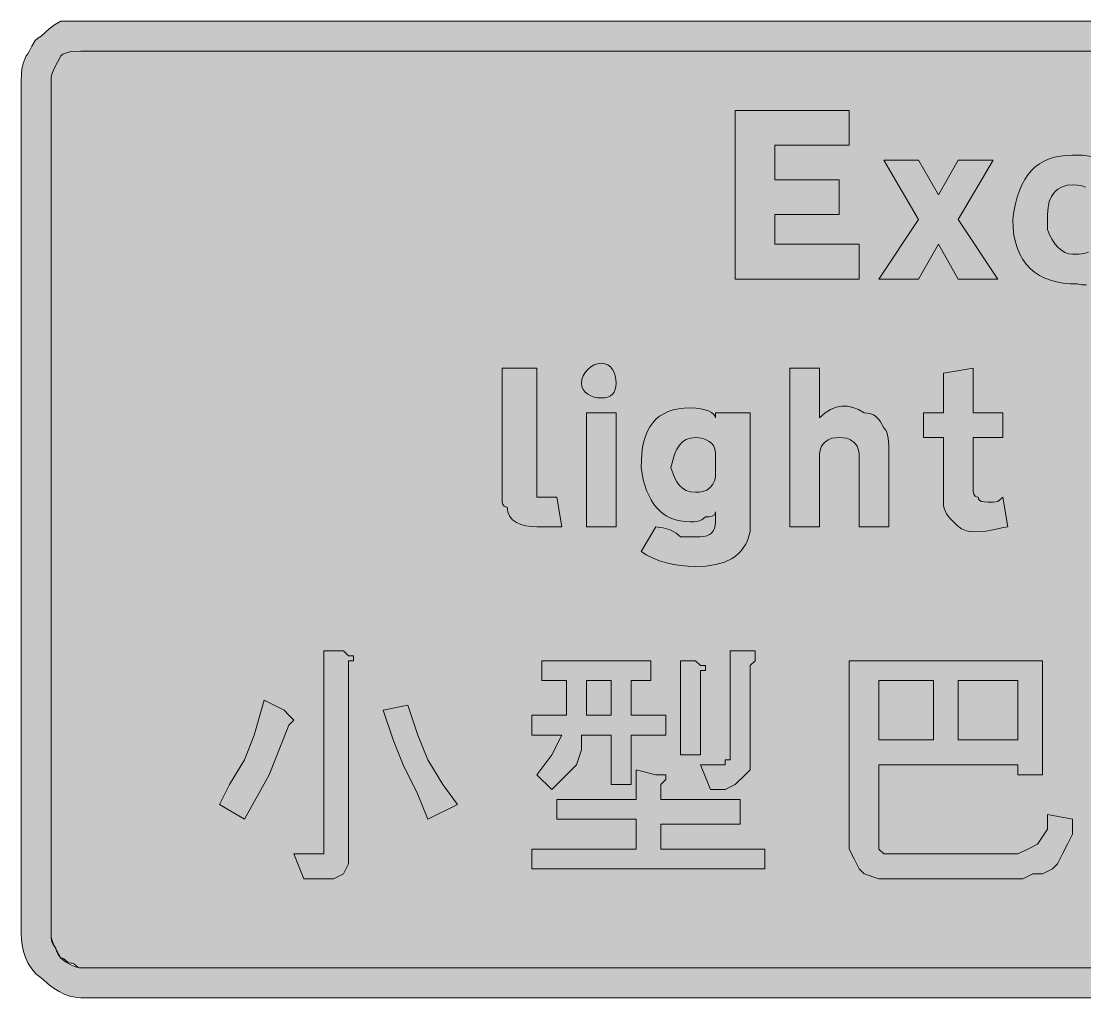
# Model space of a CAD drawing. Header units: metres. Extents: x 19 to 547, y 18 to 255.
# Drawn here: x 18.9 to 276.3, y 18.5 to 254.9 of the extents above; entities that cross this region are included whole.
import ezdxf

# ---------------------------------------------------------------- set-up
doc = ezdxf.new("R2010")
doc.units = ezdxf.units.M
doc.layers.add('FILL_BLACK_000000', color=7, linetype='Continuous', true_color=0x000000)
doc.layers.add('FILL_WHITE_FFFFFF', color=7, linetype='Continuous', true_color=0xffffff)

msp = doc.modelspace()

# ---------------------------------------------------------------- hatches: boundary and pattern name
at = {"layer": 'FILL_BLACK_000000', "true_color": 0x000000}
h = msp.add_hatch(color=7, dxfattribs=at)
h.dxf.hatch_style = 1
h.paths.add_polyline_path([(538.92, 253.98), (540.18, 253.08), (542.13, 251.28), (543.37, 249.93), (544.4, 248.58), (545.23, 247.23), (545.88, 245.88), (546.36, 244.53), (546.69, 243.18), (546.87, 241.83), (546.93, 240.48), (546.93, 34.08), (546.74, 32.47), (546.33, 31.08), (545.92, 29.69), (545.73, 28.08), (544.83, 26.99), (543.93, 25.68), (543.03, 24.37), (542.13, 23.28), (541.13, 22.38), (539.95, 21.52), (538.67, 20.71), (537.33, 19.98), (535.99, 19.37), (534.71, 18.89), (533.53, 18.59), (532.53, 18.48), (33.33, 18.48), (31.98, 18.59), (30.65, 18.89), (29.34, 19.37), (28.08, 19.98), (26.87, 20.71), (25.74, 21.52), (23.73, 23.28), (22.49, 24.29), (21.46, 25.47), (20.63, 26.8), (19.98, 28.23), (19.5, 29.71), (19.17, 31.21), (18.99, 32.68), (18.93, 34.08), (18.93, 240.48), (18.95, 242.09), (19.08, 243.48), (19.44, 244.87), (20.13, 246.48), (20.53, 246.98), (20.86, 247.57), (21.48, 248.88), (22.32, 250.19), (22.94, 250.78), (23.73, 251.28), (25.68, 253.08), (26.94, 253.98), (28.53, 254.88), (33.33, 254.88), (532.53, 254.88), (537.33, 254.88), (538.92, 253.98)])
h.paths.add_polyline_path([(30.93, 247.53), (29.62, 247.17), (29.03, 246.88), (28.53, 246.48), (26.88, 243.48), (26.34, 242.09), (26.18, 241.33), (26.13, 240.48), (26.13, 34.08), (26.18, 33.23), (26.34, 32.47), (26.88, 31.08), (28.53, 28.08), (29.62, 27.2), (30.93, 26.43), (32.24, 25.89), (33.33, 25.68), (532.53, 25.68), (533.62, 25.89), (534.93, 26.43), (536.24, 27.2), (537.33, 28.08), (537.52, 28.96), (537.93, 29.73), (538.53, 30.48), (538.72, 31.38), (539.13, 32.28), (539.54, 33.18), (539.73, 34.08), (539.73, 240.48), (539.68, 241.33), (539.52, 242.09), (538.98, 243.48), (537.33, 246.48), (536.83, 246.88), (536.24, 247.17), (534.93, 247.53), (532.53, 247.68), (33.33, 247.68), (30.93, 247.53)], flags=16)
h = msp.add_hatch(color=7, dxfattribs=at)
h.dxf.hatch_style = 1
h.paths.add_polyline_path([(201.33, 200.88), (221.73, 200.88), (221.73, 192.48), (191.73, 192.48), (191.73, 233.28), (219.33, 233.28), (219.33, 224.88), (201.33, 224.88), (201.33, 216.48), (216.93, 216.48), (216.93, 208.08), (201.33, 208.08), (201.33, 200.88)])
h = msp.add_hatch(color=7, dxfattribs=at)
h.dxf.hatch_style = 1
h.paths.add_polyline_path([(275.82, 222.44), (277.98, 222.18), (278.97, 221.89), (279.91, 221.47), (280.83, 220.87), (281.73, 220.08), (282.58, 219.58), (283.32, 218.97), (284.58, 217.53), (285.61, 215.86), (286.53, 214.08), (279.33, 210.48), (278.88, 211.72), (278.39, 212.75), (277.85, 213.58), (277.23, 214.23), (276.49, 214.71), (275.62, 215.04), (274.57, 215.22), (273.33, 215.28), (272.04, 215.17), (270.87, 214.83), (269.85, 214.27), (268.98, 213.48), (268.28, 212.47), (267.76, 211.23), (267.44, 209.77), (267.33, 208.08), (267.33, 206.88), (267.33, 204.48), (267.83, 203.19), (268.44, 202.02), (269.12, 201), (269.88, 200.13), (270.69, 199.43), (271.55, 198.91), (272.43, 198.59), (273.33, 198.48), (274.92, 198.5), (276.18, 198.63), (277.21, 198.99), (278.13, 199.68), (278.73, 200.58), (279.14, 201.7), (279.33, 203.28), (286.53, 200.88), (285.92, 198.35), (285.49, 197.22), (284.99, 196.17), (284.42, 195.22), (283.79, 194.36), (283.09, 193.6), (282.33, 192.93), (281.51, 192.36), (280.65, 191.89), (279.73, 191.52), (278.77, 191.26), (277.76, 191.1), (276.72, 191.05), (275.64, 191.11), (274.53, 191.28), (272.77, 191.34), (271.1, 191.51), (269.53, 191.79), (268.04, 192.2), (266.66, 192.72), (265.38, 193.37), (264.2, 194.14), (263.13, 195.03), (262.17, 196.05), (261.33, 197.2), (260.61, 198.48), (260.02, 199.89), (259.55, 201.43), (259.21, 203.11), (259, 204.93), (258.93, 206.88), (259.2, 208.83), (259.55, 210.65), (259.98, 212.33), (260.51, 213.87), (261.11, 215.28), (261.8, 216.56), (262.57, 217.71), (263.43, 218.73), (264.37, 219.62), (265.4, 220.39), (266.51, 221.04), (267.71, 221.56), (268.98, 221.97), (270.35, 222.25), (271.8, 222.42), (273.33, 222.48), (275.82, 222.44)])
h = msp.add_hatch(color=7, dxfattribs=at)
h.dxf.hatch_style = 1
h.paths.add_polyline_path([(254.13, 221.28), (245.73, 206.88), (255.33, 192.48), (245.73, 192.48), (240.93, 200.88), (236.13, 192.48), (226.53, 192.48), (236.13, 206.88), (227.73, 221.28), (236.13, 221.28), (240.93, 212.88), (245.73, 221.28), (254.13, 221.28)])
h = msp.add_hatch(color=7, dxfattribs=at)
h.dxf.hatch_style = 1
h.paths.add_polyline_path([(143.73, 140.88), (143.73, 139.68), (148.53, 139.68), (149.73, 132.48), (147.33, 132.48), (143.73, 132.48), (142.39, 132.54), (141.09, 132.72), (139.87, 133.05), (138.78, 133.53), (137.86, 134.18), (137.15, 135.01), (136.69, 136.04), (136.53, 137.28), (136.13, 137.33), (135.84, 137.47), (135.48, 137.88), (135.33, 138.48), (135.33, 170.88), (143.73, 170.88), (143.73, 140.88)])
h = msp.add_hatch(color=7, dxfattribs=at)
h.dxf.hatch_style = 1
h.paths.add_polyline_path([(162.87, 166.44), (162.71, 165.7), (162.42, 165.09), (162.03, 164.58), (161.52, 164.19), (160.91, 163.9), (160.17, 163.74), (159.33, 163.68), (158.43, 163.74), (157.57, 163.9), (156.76, 164.19), (156.03, 164.58), (155.42, 165.09), (154.94, 165.7), (154.64, 166.44), (154.53, 167.28), (154.64, 168.18), (154.94, 169.04), (155.42, 169.85), (156.03, 170.58), (156.76, 171.19), (157.57, 171.67), (158.43, 171.97), (159.33, 172.08), (160.17, 171.97), (160.91, 171.67), (161.52, 171.19), (162.03, 170.58), (162.42, 169.85), (162.71, 169.04), (162.87, 168.18), (162.93, 167.28), (162.87, 166.44)])
h = msp.add_hatch(color=7, dxfattribs=at)
h.dxf.hatch_style = 1
h.paths.add_polyline_path([(213.48, 160.06), (214.83, 160.92), (216.18, 161.47), (217.53, 161.73), (218.88, 161.7), (220.23, 161.41), (221.58, 160.87), (222.93, 160.08), (223.78, 160.02), (224.52, 159.85), (225.19, 159.57), (225.78, 159.18), (226.32, 158.67), (226.81, 158.05), (227.73, 156.48), (228.13, 155.98), (228.42, 155.37), (228.78, 153.93), (228.91, 152.26), (228.93, 150.48), (228.93, 132.48), (221.73, 132.48), (221.73, 149.28), (221.71, 150.18), (221.58, 151.08), (221.22, 151.98), (220.53, 152.88), (219.63, 153.57), (218.73, 153.93), (217.83, 154.06), (216.93, 154.08), (216.03, 154.06), (215.13, 153.93), (214.23, 153.57), (213.33, 152.88), (212.64, 151.98), (212.28, 151.08), (212.15, 150.18), (212.13, 149.28), (212.13, 132.48), (204.93, 132.48), (204.93, 170.88), (212.13, 170.88), (212.13, 158.88), (213.48, 160.06)])
h = msp.add_hatch(color=7, dxfattribs=at)
h.dxf.hatch_style = 1
h.paths.add_polyline_path([(256.53, 160.08), (256.53, 154.08), (249.33, 154.08), (249.33, 142.08), (249.35, 141.2), (249.48, 140.43), (249.84, 139.89), (250.13, 139.73), (250.53, 139.68), (250.58, 139.28), (250.74, 138.99), (251.28, 138.63), (252.05, 138.5), (252.93, 138.48), (254.13, 138.48), (254.84, 138.5), (255.33, 138.63), (255.82, 138.99), (256.53, 139.68), (257.73, 132.48), (256.59, 132.29), (254.88, 131.88), (252.5, 131.47), (249.33, 131.28), (248.48, 131.33), (247.74, 131.49), (246.48, 132.03), (245.45, 132.8), (244.53, 133.68), (243.65, 134.6), (242.88, 135.63), (242.34, 136.89), (242.18, 137.63), (242.13, 138.48), (242.13, 154.08), (237.33, 154.08), (237.33, 160.08), (242.13, 160.08), (242.13, 169.68), (249.33, 170.88), (249.33, 160.08), (256.53, 160.08)])
h = msp.add_hatch(color=7, dxfattribs=at)
h.dxf.hatch_style = 1
h.paths.add_polyline_path([(155.73, 132.48), (155.73, 160.08), (162.93, 160.08), (162.93, 132.48), (155.73, 132.48)])
h = msp.add_hatch(color=7, dxfattribs=at)
h.dxf.hatch_style = 1
h.paths.add_polyline_path([(194.71, 129.2), (194.28, 128.28), (193.77, 127.44), (193.19, 126.67), (192.52, 125.99), (191.79, 125.37), (190.98, 124.83), (189.15, 123.96), (187.06, 123.35), (184.72, 122.99), (182.13, 122.88), (180.33, 122.94), (178.55, 123.1), (176.79, 123.39), (175.08, 123.78), (173.42, 124.29), (171.84, 124.9), (170.33, 125.64), (168.93, 126.48), (172.53, 132.48), (174.31, 132.27), (175.98, 131.73), (177.42, 130.96), (178.53, 130.08), (183.33, 130.08), (184.17, 130.14), (184.9, 130.3), (185.52, 130.59), (186.03, 130.98), (186.42, 131.49), (186.71, 132.1), (186.87, 132.84), (186.93, 133.68), (186.93, 136.08), (186.88, 135.68), (186.72, 135.39), (186.18, 135.03), (185.41, 134.9), (184.53, 134.88), (183.63, 134.19), (182.73, 133.83), (181.83, 133.7), (180.93, 133.68), (179.62, 133.74), (178.4, 133.9), (177.25, 134.18), (176.19, 134.56), (175.2, 135.05), (174.29, 135.64), (173.45, 136.34), (172.68, 137.13), (171.98, 138.02), (171.36, 139.01), (170.3, 141.27), (169.49, 143.9), (168.93, 146.88), (169.1, 150.25), (169.32, 151.77), (169.62, 153.18), (170.02, 154.47), (170.51, 155.65), (171.1, 156.72), (171.78, 157.68), (172.56, 158.52), (173.44, 159.25), (174.42, 159.87), (175.51, 160.38), (176.7, 160.77), (178, 161.05), (179.41, 161.22), (180.93, 161.28), (182.22, 161.23), (183.39, 161.07), (184.41, 160.84), (185.28, 160.53), (185.98, 160.17), (186.5, 159.76), (186.82, 159.33), (186.93, 158.88), (186.93, 160.08), (195.33, 160.08), (195.33, 131.28), (195.06, 130.2), (194.71, 129.2)])
h.paths.add_polyline_path([(186.52, 152.05), (186.04, 152.67), (185.43, 153.18), (184.7, 153.57), (183.89, 153.85), (183.03, 154.02), (182.13, 154.08), (180.89, 153.97), (179.84, 153.63), (178.97, 153.07), (178.23, 152.28), (177.61, 151.27), (177.07, 150.03), (176.13, 146.88), (177.07, 144.42), (177.61, 143.4), (178.23, 142.53), (178.97, 141.83), (179.84, 141.31), (180.89, 140.99), (182.13, 140.88), (183.03, 140.9), (183.93, 141.03), (184.83, 141.39), (185.73, 142.08), (186.33, 142.83), (186.74, 143.6), (186.93, 144.48), (186.93, 150.48), (186.82, 151.32), (186.52, 152.05)], flags=16)
h = msp.add_hatch(color=7, dxfattribs=at)
h.dxf.hatch_style = 1
h.paths.add_polyline_path([(98.13, 101.28), (99.33, 101.28), (99.33, 100.08), (98.13, 100.08), (98.13, 54.48), (98.13, 50.88), (96.93, 48.48), (94.53, 47.28), (90.93, 47.28), (87.33, 47.28), (84.93, 53.28), (89.73, 53.28), (90.93, 53.28), (92.13, 53.28), (92.13, 54.48), (92.13, 55.68), (92.13, 102.48), (96.93, 102.48), (98.13, 101.28)])
h = msp.add_hatch(color=7, dxfattribs=at)
h.dxf.hatch_style = 1
h.paths.add_polyline_path([(186.93, 74.88), (189.33, 74.88), (189.33, 76.08), (190.53, 76.08), (190.53, 78.48), (190.53, 102.48), (194.13, 102.48), (196.53, 102.48), (196.53, 101.28), (196.53, 100.08), (195.33, 98.88), (195.33, 77.28), (195.33, 73.68), (194.13, 72.48), (191.73, 70.08), (189.33, 68.88), (185.73, 68.88), (183.33, 74.88), (186.93, 74.88)])
h = msp.add_hatch(color=7, dxfattribs=at)
h.dxf.hatch_style = 1
h.paths.add_polyline_path([(171.33, 95.28), (166.53, 95.28), (166.53, 86.88), (174.93, 86.88), (174.93, 82.08), (166.53, 82.08), (166.53, 70.08), (161.73, 70.08), (161.73, 82.08), (154.53, 82.08), (154.53, 78.48), (153.33, 74.88), (150.93, 72.48), (147.33, 68.88), (143.73, 72.48), (147.33, 77.28), (149.73, 82.08), (142.53, 82.08), (142.53, 86.88), (150.93, 86.88), (150.93, 95.28), (144.93, 95.28), (144.93, 100.08), (171.33, 100.08), (171.33, 95.28)])
h.paths.add_polyline_path([(161.73, 95.28), (155.73, 95.28), (155.73, 86.88), (161.73, 86.88), (161.73, 95.28)], flags=16)
h = msp.add_hatch(color=7, dxfattribs=at)
h.dxf.hatch_style = 1
h.paths.add_polyline_path([(178.53, 100.08), (182.13, 100.08), (183.33, 98.88), (184.53, 98.88), (184.53, 97.68), (183.33, 97.68), (183.33, 77.28), (178.53, 77.28), (178.53, 100.08)])
h = msp.add_hatch(color=7, dxfattribs=at)
h.dxf.hatch_style = 1
h.paths.add_polyline_path([(260.13, 72.48), (260.13, 74.88), (226.53, 74.88), (226.53, 56.88), (226.53, 55.68), (226.53, 54.48), (227.73, 53.28), (228.93, 53.28), (260.13, 53.28), (262.53, 54.48), (264.93, 55.68), (267.33, 59.28), (267.33, 62.88), (273.33, 61.68), (273.33, 58.08), (272.13, 55.68), (270.93, 53.28), (269.73, 50.88), (268.53, 49.68), (266.13, 48.48), (263.73, 48.48), (261.33, 47.28), (226.53, 47.28), (222.93, 48.48), (221.73, 49.68), (220.53, 52.08), (219.33, 54.48), (219.33, 100.08), (266.13, 100.08), (266.13, 72.48), (260.13, 72.48)])
h.paths.add_polyline_path([(226.53, 95.28), (226.53, 80.88), (239.73, 80.88), (239.73, 95.28), (226.53, 95.28)], flags=16)
h.paths.add_polyline_path([(260.13, 95.28), (245.73, 95.28), (245.73, 80.88), (260.13, 80.88), (260.13, 95.28)], flags=16)
h = msp.add_hatch(color=7, dxfattribs=at)
h.dxf.hatch_style = 1
h.paths.add_polyline_path([(69.33, 70.08), (72.93, 76.08), (75.33, 82.08), (77.73, 90.48), (82.53, 88.08), (83.73, 86.88), (84.93, 85.68), (83.73, 84.48), (78.93, 72.48), (72.93, 61.68), (66.93, 65.28), (69.33, 70.08)])
h = msp.add_hatch(color=7, dxfattribs=at)
h.dxf.hatch_style = 1
h.paths.add_polyline_path([(114.93, 67.68), (111.33, 74.88), (108.93, 80.88), (106.53, 88.08), (112.53, 89.28), (114.93, 82.08), (117.33, 76.08), (120.93, 70.08), (124.53, 65.28), (117.33, 61.68), (114.93, 67.68)])
h = msp.add_hatch(color=7, dxfattribs=at)
h.dxf.hatch_style = 1
h.paths.add_polyline_path([(172.53, 72.48), (173.73, 72.48), (174.93, 72.48), (174.93, 71.28), (173.73, 70.08), (173.73, 66.48), (192.93, 66.48), (192.93, 60.48), (173.73, 60.48), (173.73, 54.48), (198.93, 54.48), (198.93, 49.68), (142.53, 49.68), (142.53, 54.48), (167.73, 54.48), (167.73, 61.68), (148.53, 61.68), (148.53, 66.48), (167.73, 66.48), (167.73, 73.68), (172.53, 72.48)])
at = {"layer": 'FILL_WHITE_FFFFFF', "true_color": 0xffffff}
h = msp.add_hatch(color=7, dxfattribs=at)
h.dxf.hatch_style = 1
h.paths.add_polyline_path([(532.53, 247.68), (534.93, 247.53), (536.24, 247.17), (536.83, 246.88), (537.33, 246.48), (538.98, 243.48), (539.52, 242.09), (539.68, 241.33), (539.73, 240.48), (539.73, 34.08), (539.68, 33.23), (539.52, 32.47), (538.98, 31.08), (537.33, 28.08), (536.24, 27.2), (534.93, 26.43), (533.62, 25.89), (532.53, 25.68), (33.33, 25.68), (32.93, 25.73), (32.62, 25.87), (32.13, 26.28), (31.64, 26.69), (31.33, 26.83), (30.93, 26.88), (30.53, 26.93), (30.22, 27.07), (29.73, 27.48), (29.24, 27.89), (28.93, 28.03), (28.53, 28.08), (27.84, 28.96), (27.48, 29.73), (27.33, 30.48), (26.64, 31.38), (26.28, 32.28), (26.15, 33.18), (26.13, 34.08), (26.13, 240.48), (26.18, 241.33), (26.34, 242.09), (26.88, 243.48), (28.53, 246.48), (29.03, 246.88), (29.62, 247.17), (30.93, 247.53), (33.33, 247.68), (532.53, 247.68)])

# ---------------------------------------------------------------- linework, layer by layer
at = {"layer": 'FILL_BLACK_000000', "lineweight": 0, "true_color": 0x000000}
for points in [[(532.53, 18.48), (33.33, 18.48), (31.98, 18.59), (30.65, 18.89), (29.34, 19.37), (28.08, 19.98), (26.87, 20.71), (25.74, 21.52), (23.73, 23.28), (22.49, 24.29), (21.46, 25.47), (20.63, 26.8), (19.98, 28.23), (19.5, 29.71), (19.17, 31.21), (18.99, 32.68), (18.93, 34.08), (18.93, 240.48), (18.95, 242.09), (19.08, 243.48), (19.44, 244.87), (20.13, 246.48), (20.53, 246.98), (20.86, 247.57), (21.48, 248.88), (22.32, 250.19), (22.94, 250.78), (23.73, 251.28), (25.68, 253.08), (26.94, 253.98), (28.53, 254.88), (33.33, 254.88), (532.53, 254.88)], [(532.53, 247.68), (33.33, 247.68), (30.93, 247.53), (29.62, 247.17), (29.03, 246.88), (28.53, 246.48), (26.88, 243.48), (26.34, 242.09), (26.18, 241.33), (26.13, 240.48), (26.13, 34.08), (26.18, 33.23), (26.34, 32.47), (26.88, 31.08), (28.53, 28.08), (29.62, 27.2), (30.93, 26.43), (32.24, 25.89), (33.33, 25.68), (532.53, 25.68)], [(276.72, 191.05), (275.64, 191.11), (274.53, 191.28), (272.77, 191.34), (271.1, 191.51), (269.53, 191.79), (268.04, 192.2), (266.66, 192.72), (265.38, 193.37), (264.2, 194.14), (263.13, 195.03), (262.17, 196.05), (261.33, 197.2), (260.61, 198.48), (260.02, 199.89), (259.55, 201.43), (259.21, 203.11), (259, 204.93), (258.93, 206.88), (259.2, 208.83), (259.55, 210.65), (259.98, 212.33), (260.51, 213.87), (261.11, 215.28), (261.8, 216.56), (262.57, 217.71), (263.43, 218.73), (264.37, 219.62), (265.4, 220.39), (266.51, 221.04), (267.71, 221.56), (268.98, 221.97), (270.35, 222.25), (271.8, 222.42), (273.33, 222.48), (275.82, 222.44), (277.98, 222.18)], [(276.49, 214.71), (275.62, 215.04), (274.57, 215.22), (273.33, 215.28), (272.04, 215.17), (270.87, 214.83), (269.85, 214.27), (268.98, 213.48), (268.28, 212.47), (267.76, 211.23), (267.44, 209.77), (267.33, 208.08), (267.33, 206.88), (267.33, 204.48), (267.83, 203.19), (268.44, 202.02), (269.12, 201), (269.88, 200.13), (270.69, 199.43), (271.55, 198.91), (272.43, 198.59), (273.33, 198.48), (274.92, 198.5), (276.18, 198.63), (277.21, 198.99)]]:
    msp.add_lwpolyline(points, dxfattribs=at)
for points in [[(201.33, 200.88), (221.73, 200.88), (221.73, 192.48), (191.73, 192.48), (191.73, 233.28), (219.33, 233.28), (219.33, 224.88), (201.33, 224.88), (201.33, 216.48), (216.93, 216.48), (216.93, 208.08), (201.33, 208.08)], [(254.13, 221.28), (245.73, 206.88), (255.33, 192.48), (245.73, 192.48), (240.93, 200.88), (236.13, 192.48), (226.53, 192.48), (236.13, 206.88), (227.73, 221.28), (236.13, 221.28), (240.93, 212.88), (245.73, 221.28)], [(143.73, 140.88), (143.73, 139.68), (148.53, 139.68), (149.73, 132.48), (147.33, 132.48), (143.73, 132.48), (142.39, 132.54), (141.09, 132.72), (139.87, 133.05), (138.78, 133.53), (137.86, 134.18), (137.15, 135.01), (136.69, 136.04), (136.53, 137.28), (136.13, 137.33), (135.84, 137.47), (135.48, 137.88), (135.33, 138.48), (135.33, 170.88), (143.73, 170.88)], [(162.87, 166.44), (162.71, 165.7), (162.42, 165.09), (162.03, 164.58), (161.52, 164.19), (160.91, 163.9), (160.17, 163.74), (159.33, 163.68), (158.43, 163.74), (157.57, 163.9), (156.76, 164.19), (156.03, 164.58), (155.42, 165.09), (154.94, 165.7), (154.64, 166.44), (154.53, 167.28), (154.64, 168.18), (154.94, 169.04), (155.42, 169.85), (156.03, 170.58), (156.76, 171.19), (157.57, 171.67), (158.43, 171.97), (159.33, 172.08), (160.17, 171.97), (160.91, 171.67), (161.52, 171.19), (162.03, 170.58), (162.42, 169.85), (162.71, 169.04), (162.87, 168.18), (162.93, 167.28)], [(213.48, 160.06), (214.83, 160.92), (216.18, 161.47), (217.53, 161.73), (218.88, 161.7), (220.23, 161.41), (221.58, 160.87), (222.93, 160.08), (223.78, 160.02), (224.52, 159.85), (225.19, 159.57), (225.78, 159.18), (226.32, 158.67), (226.81, 158.05), (227.73, 156.48), (228.13, 155.98), (228.42, 155.37), (228.78, 153.93), (228.91, 152.26), (228.93, 150.48), (228.93, 132.48), (221.73, 132.48), (221.73, 149.28), (221.71, 150.18), (221.58, 151.08), (221.22, 151.98), (220.53, 152.88), (219.63, 153.57), (218.73, 153.93), (217.83, 154.06), (216.93, 154.08), (216.03, 154.06), (215.13, 153.93), (214.23, 153.57), (213.33, 152.88), (212.64, 151.98), (212.28, 151.08), (212.15, 150.18), (212.13, 149.28), (212.13, 132.48), (204.93, 132.48), (204.93, 170.88), (212.13, 170.88), (212.13, 158.88)], [(256.53, 160.08), (256.53, 154.08), (249.33, 154.08), (249.33, 142.08), (249.35, 141.2), (249.48, 140.43), (249.84, 139.89), (250.13, 139.73), (250.53, 139.68), (250.58, 139.28), (250.74, 138.99), (251.28, 138.63), (252.05, 138.5), (252.93, 138.48), (254.13, 138.48), (254.84, 138.5), (255.33, 138.63), (255.82, 138.99), (256.53, 139.68), (257.73, 132.48), (256.59, 132.29), (254.88, 131.88), (252.5, 131.47), (249.33, 131.28), (248.48, 131.33), (247.74, 131.49), (246.48, 132.03), (245.45, 132.8), (244.53, 133.68), (243.65, 134.6), (242.88, 135.63), (242.34, 136.89), (242.18, 137.63), (242.13, 138.48), (242.13, 154.08), (237.33, 154.08), (237.33, 160.08), (242.13, 160.08), (242.13, 169.68), (249.33, 170.88), (249.33, 160.08)], [(155.73, 132.48), (155.73, 160.08), (162.93, 160.08), (162.93, 132.48)], [(194.71, 129.2), (194.28, 128.28), (193.77, 127.44), (193.19, 126.67), (192.52, 125.99), (191.79, 125.37), (190.98, 124.83), (189.15, 123.96), (187.06, 123.35), (184.72, 122.99), (182.13, 122.88), (180.33, 122.94), (178.55, 123.1), (176.79, 123.39), (175.08, 123.78), (173.42, 124.29), (171.84, 124.9), (170.33, 125.64), (168.93, 126.48), (172.53, 132.48), (174.31, 132.27), (175.98, 131.73), (177.42, 130.96), (178.53, 130.08), (183.33, 130.08), (184.17, 130.14), (184.9, 130.3), (185.52, 130.59), (186.03, 130.98), (186.42, 131.49), (186.71, 132.1), (186.87, 132.84), (186.93, 133.68), (186.93, 136.08), (186.88, 135.68), (186.72, 135.39), (186.18, 135.03), (185.41, 134.9), (184.53, 134.88), (183.63, 134.19), (182.73, 133.83), (181.83, 133.7), (180.93, 133.68), (179.62, 133.74), (178.4, 133.9), (177.25, 134.18), (176.19, 134.56), (175.2, 135.05), (174.29, 135.64), (173.45, 136.34), (172.68, 137.13), (171.98, 138.02), (171.36, 139.01), (170.3, 141.27), (169.49, 143.9), (168.93, 146.88), (169.1, 150.25), (169.32, 151.77), (169.62, 153.18), (170.02, 154.47), (170.51, 155.65), (171.1, 156.72), (171.78, 157.68), (172.56, 158.52), (173.44, 159.25), (174.42, 159.87), (175.51, 160.38), (176.7, 160.77), (178, 161.05), (179.41, 161.22), (180.93, 161.28), (182.22, 161.23), (183.39, 161.07), (184.41, 160.84), (185.28, 160.53), (185.98, 160.17), (186.5, 159.76), (186.82, 159.33), (186.93, 158.88), (186.93, 160.08), (195.33, 160.08), (195.33, 131.28), (195.06, 130.2)], [(186.52, 152.05), (186.04, 152.67), (185.43, 153.18), (184.7, 153.57), (183.89, 153.85), (183.03, 154.02), (182.13, 154.08), (180.89, 153.97), (179.84, 153.63), (178.97, 153.07), (178.23, 152.28), (177.61, 151.27), (177.07, 150.03), (176.13, 146.88), (177.07, 144.42), (177.61, 143.4), (178.23, 142.53), (178.97, 141.83), (179.84, 141.31), (180.89, 140.99), (182.13, 140.88), (183.03, 140.9), (183.93, 141.03), (184.83, 141.39), (185.73, 142.08), (186.33, 142.83), (186.74, 143.6), (186.93, 144.48), (186.93, 150.48), (186.82, 151.32)], [(98.13, 101.28), (99.33, 101.28), (99.33, 100.08), (98.13, 100.08), (98.13, 54.48), (98.13, 50.88), (96.93, 48.48), (94.53, 47.28), (90.93, 47.28), (87.33, 47.28), (84.93, 53.28), (89.73, 53.28), (90.93, 53.28), (92.13, 53.28), (92.13, 54.48), (92.13, 55.68), (92.13, 102.48), (96.93, 102.48)], [(186.93, 74.88), (189.33, 74.88), (189.33, 76.08), (190.53, 76.08), (190.53, 78.48), (190.53, 102.48), (194.13, 102.48), (196.53, 102.48), (196.53, 101.28), (196.53, 100.08), (195.33, 98.88), (195.33, 77.28), (195.33, 73.68), (194.13, 72.48), (191.73, 70.08), (189.33, 68.88), (185.73, 68.88), (183.33, 74.88)], [(171.33, 95.28), (166.53, 95.28), (166.53, 86.88), (174.93, 86.88), (174.93, 82.08), (166.53, 82.08), (166.53, 70.08), (161.73, 70.08), (161.73, 82.08), (154.53, 82.08), (154.53, 78.48), (153.33, 74.88), (150.93, 72.48), (147.33, 68.88), (143.73, 72.48), (147.33, 77.28), (149.73, 82.08), (142.53, 82.08), (142.53, 86.88), (150.93, 86.88), (150.93, 95.28), (144.93, 95.28), (144.93, 100.08), (171.33, 100.08)], [(178.53, 100.08), (182.13, 100.08), (183.33, 98.88), (184.53, 98.88), (184.53, 97.68), (183.33, 97.68), (183.33, 77.28), (178.53, 77.28)], [(260.13, 72.48), (260.13, 74.88), (226.53, 74.88), (226.53, 56.88), (226.53, 55.68), (226.53, 54.48), (227.73, 53.28), (228.93, 53.28), (260.13, 53.28), (262.53, 54.48), (264.93, 55.68), (267.33, 59.28), (267.33, 62.88), (273.33, 61.68), (273.33, 58.08), (272.13, 55.68), (270.93, 53.28), (269.73, 50.88), (268.53, 49.68), (266.13, 48.48), (263.73, 48.48), (261.33, 47.28), (226.53, 47.28), (222.93, 48.48), (221.73, 49.68), (220.53, 52.08), (219.33, 54.48), (219.33, 100.08), (266.13, 100.08), (266.13, 72.48)], [(161.73, 95.28), (155.73, 95.28), (155.73, 86.88), (161.73, 86.88)], [(226.53, 95.28), (226.53, 80.88), (239.73, 80.88), (239.73, 95.28)], [(260.13, 95.28), (245.73, 95.28), (245.73, 80.88), (260.13, 80.88)], [(69.33, 70.08), (72.93, 76.08), (75.33, 82.08), (77.73, 90.48), (82.53, 88.08), (83.73, 86.88), (84.93, 85.68), (83.73, 84.48), (78.93, 72.48), (72.93, 61.68), (66.93, 65.28)], [(114.93, 67.68), (111.33, 74.88), (108.93, 80.88), (106.53, 88.08), (112.53, 89.28), (114.93, 82.08), (117.33, 76.08), (120.93, 70.08), (124.53, 65.28), (117.33, 61.68)], [(172.53, 72.48), (173.73, 72.48), (174.93, 72.48), (174.93, 71.28), (173.73, 70.08), (173.73, 66.48), (192.93, 66.48), (192.93, 60.48), (173.73, 60.48), (173.73, 54.48), (198.93, 54.48), (198.93, 49.68), (142.53, 49.68), (142.53, 54.48), (167.73, 54.48), (167.73, 61.68), (148.53, 61.68), (148.53, 66.48), (167.73, 66.48), (167.73, 73.68)]]:
    msp.add_lwpolyline(points, close=True, dxfattribs=at)
at = {"layer": 'FILL_WHITE_FFFFFF', "lineweight": 0, "true_color": 0xffffff}
msp.add_lwpolyline([(532.53, 25.68), (33.33, 25.68), (32.93, 25.73), (32.62, 25.87), (32.13, 26.28), (31.64, 26.69), (31.33, 26.83), (30.93, 26.88), (30.53, 26.93), (30.22, 27.07), (29.73, 27.48), (29.24, 27.89), (28.93, 28.03), (28.53, 28.08), (27.84, 28.96), (27.48, 29.73), (27.33, 30.48), (26.64, 31.38), (26.28, 32.28), (26.15, 33.18), (26.13, 34.08), (26.13, 240.48), (26.18, 241.33), (26.34, 242.09), (26.88, 243.48), (28.53, 246.48), (29.03, 246.88), (29.62, 247.17), (30.93, 247.53), (33.33, 247.68), (532.53, 247.68)], dxfattribs=at)

doc.saveas('drawing.dxf')
